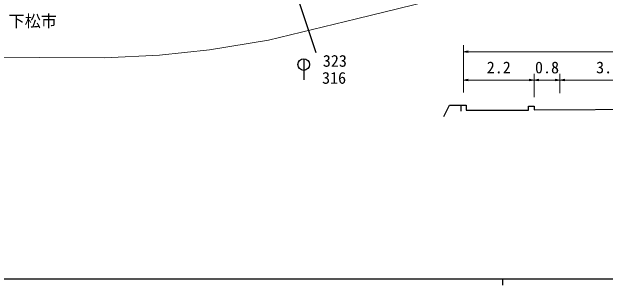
# Model space of a CAD drawing. Units: millimetres at full size, sheet at 1:1000, with parts at other scales. Extents: x 40000 to 680000, y 20000 to 380000.
# Drawn here: x 291722 to 383957, y 204000 to 246464 of the extents above; entities that cross this region are included whole.
import ezdxf
from ezdxf.enums import TextEntityAlignment as Align

# ---------------------------------------------------------------- set-up
doc = ezdxf.new("R2010")
doc.units = ezdxf.units.MM
doc.header["$LTSCALE"] = 1000
for name, color, linetype, lineweight in [('M-BGD', 7, 'Continuous', 25), ('M-BGD-EXST', 7, 'Continuous', 25), ('M-STR-HTXT', 7, 'Continuous', 13), ('M-TTL-BAND', 7, 'Continuous', 25)]:
    doc.layers.add(name, color=color, linetype=linetype, lineweight=lineweight)
doc.styles.add('ＭＳ ゴシック', font='')
doc.styles.get('ＭＳ ゴシック').set_extended_font_data('MS Gothic')

# ---------------------------------------------------------------- blocks, each defined once
blk = doc.blocks.new('open_arrow')
at = {"color": 0, "linetype": 'Continuous', "lineweight": -2}
blk.add_lwpolyline([(7.5, 1.25), (0, 0), (7.5, -1.25)], dxfattribs=at)

msp = doc.modelspace()

# ---------------------------------------------------------------- linework, layer by layer
at = {"layer": 'M-BGD'}
for p, q in [((328102, 273101), (338990, 240127)), ((337100, 239175), (337100, 235925)), ((361566, 231028), (361562, 231941))]:
    msp.add_line(p, q, dxfattribs=at)
for points in [[(358894, 230228), (359769, 231941), (361562, 231941), (361921, 231941), (362366, 231941), (362366, 231164), (372024, 231164)], [(372024, 231164), (372024, 231827), (372921, 231827), (372921, 231226)], [(372921, 231226), (391921, 231347), (410921, 231432)]]:
    msp.add_lwpolyline(points, dxfattribs=at)
msp.add_circle((337100, 238275), 900, dxfattribs=at)
at = {"layer": 'M-STR-HTXT'}
for p, q in [((361921, 233941), (361921, 241273)), ((422171, 240273), (361921, 240273)), ((372921, 233226), (372921, 236860)), ((376921, 233827), (376921, 236860)), ((372921, 235860), (361921, 235860)), ((372921, 235860), (376921, 235860)), ((376921, 235860), (391921, 235860))]:
    msp.add_line(p, q, dxfattribs=at)
msp.add_lwpolyline([(102255, 237383), (111264, 242406), (120525, 245887), (128680, 248220), (133983, 249271), (139620, 250104), (145251, 250604), (152955, 250770), (158720, 250420), (170144, 249320), (196155, 246809), (232398, 242352), (257377, 240457), (269960, 239596), (295949, 239391), (306104, 239340), (314665, 239744), (322443, 240573), (331622, 242076), (345324, 245362), (365024, 250267), (378890, 253706)], dxfattribs=at)
at = {"layer": 'M-TTL-BAND'}
for p, q in [((40000, 205000), (579000, 205000)), ((368000, 205000), (368000, 204000))]:
    msp.add_line(p, q, dxfattribs=at)

# ---------------------------------------------------------------- block references
at = {"layer": 'M-STR-HTXT', "xscale": 100, "yscale": 100}
for p in [(361921, 240273), (361921, 235860), (372921, 235860), (376921, 235860)]:
    msp.add_blockref('open_arrow', p, dxfattribs=at)
at = {"layer": 'M-STR-HTXT', "xscale": 100, "yscale": 100, "rotation": 180}
for p in [(372921, 235860), (376921, 235860)]:
    msp.add_blockref('open_arrow', p, dxfattribs=at)

# ---------------------------------------------------------------- texts
at = {"layer": 'M-BGD', "style": 'ＭＳ ゴシック'}
for s, p in [('323', (340069, 237385)), ('316', (339943, 234740))]:
    msp.add_text(s, height=1833, dxfattribs=at).set_placement(p, align=Align.BOTTOM_LEFT)
at = {"layer": 'M-BGD-EXST', "style": 'ＭＳ ゴシック'}
msp.add_text('下松市', height=1833, dxfattribs=at).set_placement((294966, 245037), align=Align.MIDDLE_CENTER)
at = {"layer": 'M-STR-HTXT', "style": 'ＭＳ ゴシック'}
for s, p in [('2.2', (367421, 236360)), ('0.8', (374921, 236360)), ('3.0', (384421, 236360))]:
    msp.add_text(s, height=1833, dxfattribs=at).set_placement(p, align=Align.BOTTOM_CENTER)

doc.saveas('drawing.dxf')
